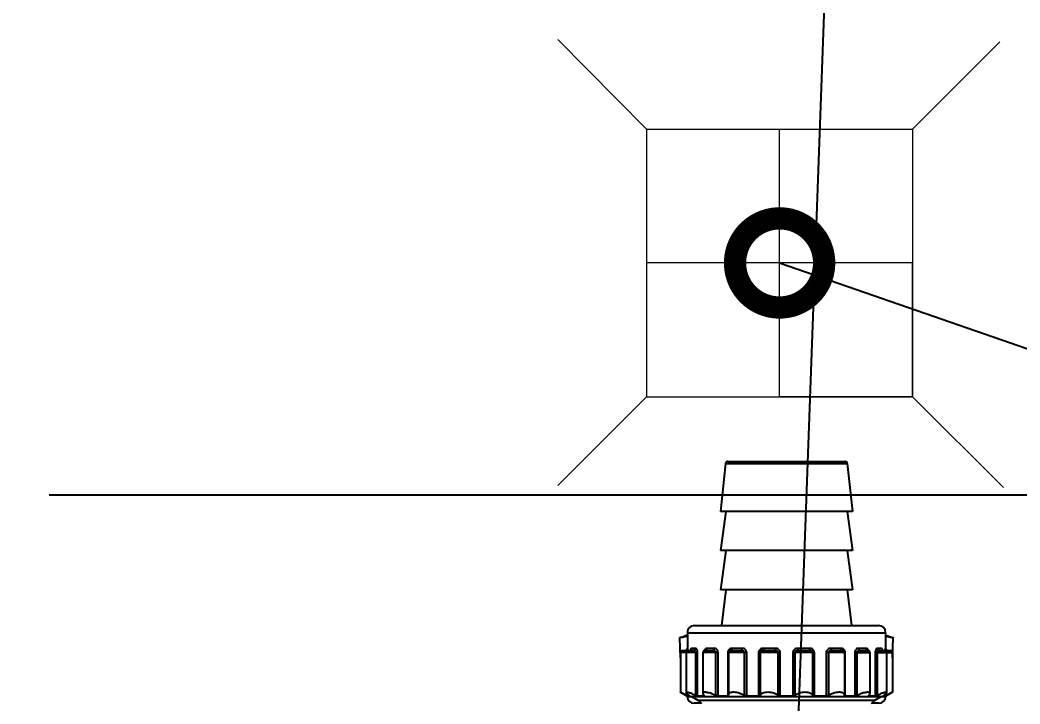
# Model space of a CAD drawing. Header units: millimetres. Extents: x -314343 to 8741575, y 21428 to 162031.
# Drawn here: x -211540 to -210979, y 101732 to 102115 of the extents above; entities that cross this region are included whole.
import ezdxf
from ezdxf import colors
from ezdxf.entities.mleader import LeaderData, LeaderLine
from ezdxf.math import Vec2, Vec3

# ---------------------------------------------------------------- set-up
doc = ezdxf.new("R2010")
doc.units = ezdxf.units.MM
doc.header["$MEASUREMENT"] = 0
doc.layers.get('0').update_dxf_attribs({"color": 250, "lineweight": 9})
for name, color, linetype in [('ТХ_ВК_трапы', 5, 'Continuous'), ('ТХ_привязки ЭО', 222, 'Continuous'), ('ТХ_привязки_ВК', 82, 'Continuous'), ('ТХ_сантехника', 132, 'Continuous')]:
    doc.layers.add(name, color=color, linetype=linetype)
doc.styles.get("Standard").update_dxf_attribs({"font": 'isocpeur.ttf', "width": 0.7})
doc.styles.add('Standart Arial', font='arial.ttf', dxfattribs={"width": 0.7, "height": 250})

# ---------------------------------------------------------------- blocks, each defined once
blk = doc.blocks.new('Поливочный кран1.')
at = {"linetype": 'Continuous'}
for p, q in [((-52.94, -241.95), (-49.86, -240.17)), ((-51.8, -238.35), (-47.92, -238.35)), ((49.74, -240.17), (-49.86, -240.17)), ((47.8, -238.35), (51.68, -238.35)), ((52.82, -241.95), (49.74, -240.17)), ((-59.52, -266.75), (-59.52, -244.52)), ((-59.51, -244.52), (-55.06, -241.95)), ((-56.27, -266.75), (-56.27, -244.33)), ((-56.05, -243.99), (-56.05, -242.66)), ((-55.8, -242.21), (-55.81, -242.38)), ((-55.8, -242.21), (-55.51, -242.21)), ((-55.32, -243.3), (-55.32, -242.3)), ((-55.32, -242.3), (-54.09, -242.3)), ((-55.06, -241.95), (54.94, -241.95)), ((-54.09, -242.3), (-54.09, -242.37)), ((-54.09, -242.3), (-54.06, -242.32)), ((-50.91, -266.75), (-50.91, -242.66)), ((-49.88, -266.75), (-49.88, -242.3)), ((-49.88, -242.3), (-46.35, -242.3)), ((-46.92, -266.75), (-46.92, -243.83)), ((-46.35, -242.3), (-46.35, -242.66)), ((-39.63, -266.75), (-39.63, -242.66)), ((-38.44, -266.75), (-38.44, -242.3)), ((-38.44, -242.3), (-33.02, -242.3)), ((-33.02, -242.3), (-33.02, -266.75)), ((-32.53, -242.58), (-32.59, -243.03)), ((-32.59, -266.75), (-32.59, -243.01)), ((-23.58, -266.75), (-23.58, -242.66)), ((-22.36, -266.75), (-22.36, -242.3)), ((-22.36, -242.3), (-15.72, -242.3)), ((-15.72, -242.3), (-15.72, -266.75)), ((-14.88, -242.66), (-14.88, -266.75)), ((-4.69, -266.75), (-4.69, -242.66)), ((-3.6, -266.75), (-3.6, -242.3)), ((-3.6, -242.3), (3.48, -242.3)), ((3.48, -242.3), (3.48, -266.75)), ((4.56, -242.66), (4.56, -266.75)), ((14.76, -266.75), (14.76, -242.66)), ((15.59, -266.75), (15.59, -242.3)), ((15.59, -242.3), (22.24, -242.3)), ((22.24, -242.3), (22.24, -266.75)), ((23.45, -242.66), (23.45, -266.75)), ((32.41, -242.58), (32.47, -243.03)), ((32.47, -266.75), (32.47, -243.01)), ((32.89, -266.75), (32.89, -242.3)), ((32.89, -242.3), (38.31, -242.3)), ((38.31, -242.3), (38.31, -266.75)), ((39.5, -242.66), (39.5, -266.75)), ((46.22, -242.75), (46.22, -242.3)), ((46.22, -242.3), (49.76, -242.3)), ((46.79, -266.75), (46.79, -243.83)), ((49.76, -242.3), (49.76, -266.75)), ((50.78, -242.66), (50.78, -266.75)), ((53.97, -242.3), (53.93, -242.32)), ((53.97, -242.37), (53.97, -242.3)), ((53.97, -242.3), (55.2, -242.3)), ((59.38, -244.52), (54.94, -241.95)), ((55.2, -242.3), (55.2, -243.3)), ((55.39, -242.21), (55.68, -242.21)), ((55.68, -242.21), (55.68, -242.38)), ((55.93, -242.66), (55.93, -243.99)), ((56.14, -266.75), (56.14, -244.33)), ((59.39, -266.75), (59.39, -244.52)), ((-59.52, -263.79), (-59.91, -275.12)), ((-49.88, -266.75), (-59.52, -266.75)), ((-56.76, -267.95), (-58.32, -267.95)), ((-55.66, -277.95), (-55.66, -269.15)), ((-55.66, -269.15), (-55.56, -269.15)), ((-52.2, -267.95), (-55.07, -267.95)), ((-53.34, -269.15), (-51.09, -269.15)), ((-38.44, -266.75), (-46.92, -266.75)), ((-41.34, -267.95), (-45.72, -267.95)), ((-44.69, -269.15), (-40.47, -269.15)), ((-33.02, -266.75), (-22.36, -266.75)), ((-31.94, -267.82), (-31.93, -267.82)), ((-25.51, -267.95), (-31.32, -267.95)), ((-30.66, -269.15), (-24.97, -269.15)), ((-15.72, -266.75), (-3.6, -266.75)), ((-6.6, -267.95), (-13.21, -267.95)), ((-12.93, -269.15), (-6.47, -269.15)), ((3.48, -266.75), (15.59, -266.75)), ((6.34, -269.15), (12.81, -269.15)), ((13.09, -267.95), (6.48, -267.95)), ((22.24, -266.75), (32.89, -266.75)), ((24.85, -269.15), (30.53, -269.15)), ((31.19, -267.95), (25.38, -267.95)), ((31.81, -267.82), (31.81, -267.82)), ((38.31, -266.75), (46.79, -266.75)), ((40.35, -269.15), (44.57, -269.15)), ((45.59, -267.95), (41.22, -267.95)), ((49.76, -266.75), (59.39, -266.75)), ((50.97, -269.15), (53.22, -269.15)), ((54.94, -267.95), (52.07, -267.95)), ((55.44, -269.15), (55.54, -269.15)), ((55.54, -277.95), (55.54, -269.15)), ((58.19, -267.95), (56.64, -267.95)), ((59.39, -263.79), (59.78, -275.12)), ((-56.98, -276.04), (-56.98, -276.1)), ((-56.76, -276.1), (-56.98, -276.1)), ((-56.06, -276.35), (-56.98, -276.1)), ((-55.66, -276.35), (-56.06, -276.35)), ((55.54, -277.95), (-55.66, -277.95)), ((55.94, -276.35), (55.54, -276.35)), ((55.94, -276.35), (56.86, -276.1)), ((56.86, -276.1), (56.64, -276.1)), ((56.86, -276.04), (56.86, -276.1)), ((51.54, -281.95), (-51.66, -281.95)), ((-34.06, -301.95), (-36.48, -281.95)), ((33.94, -301.95), (36.36, -281.95)), ((-34.06, -323.95), (-37.06, -301.95)), ((-37.06, -301.95), (36.94, -301.95)), ((33.94, -323.95), (36.94, -301.95)), ((-34.06, -345.95), (-37.06, -323.95)), ((-37.06, -323.95), (36.94, -323.95)), ((33.94, -345.95), (36.94, -323.95)), ((-34.18, -372.88), (-37.06, -345.95)), ((-37.06, -345.95), (36.94, -345.95)), ((34.05, -372.88), (36.94, -345.95)), ((34.05, -372.88), (-34.18, -372.88)), ((32.86, -373.95), (-32.98, -373.95))]:
    blk.add_line(p, q, dxfattribs=at)
for points in [[(-54.48, -267.95), (-54.39, -267.96), (-54.13, -268.03), (-53.95, -268.15), (-53.87, -268.24), (-53.86, -268.25)], [(53.75, -268.21), (53.74, -268.24), (53.74, -268.24), (53.84, -268.14), (54.02, -268.02), (54.28, -267.95), (54.36, -267.95)]]:
    blk.add_lwpolyline(points, dxfattribs=at)
for centre, radius, start, end in [((-51.8, -242.35), 4, 90, 178), ((-52.86, -234.97), 6, 300, 330.0886), ((52.74, -234.97), 6, 209.9114, 240), ((51.68, -242.35), 4, 2, 90), ((-58.32, -266.75), 1.2, 180, 270), ((-56.86, -269.15), 1.2, 0, 90), ((-56.76, -269.15), 1.2, 359.9465, 89.9464), ((-55.07, -266.75), 1.2, 180, 270), ((-49.78, -267.31), 4.27, 191.2609, 192.9948), ((-50.26, -267.42), 3.78, 193.029, 193.558), ((-45.72, -266.75), 1.2, 180, 270), ((-31.39, -266.75), 1.2, 179.9975, 242.6515), ((31.27, -266.75), 1.2, 297.4197, 0), ((45.53, -268.71), 0.761, 90.1554, 93.5762), ((45.59, -266.75), 1.2, 270, 0), ((54.94, -266.75), 1.2, 270, 0), ((56.64, -269.15), 1.2, 90.0536, 180.0535), ((56.74, -269.15), 1.2, 90, 180), ((58.19, -266.75), 1.2, 270, 0), ((-51.66, -277.95), 4, 180, 270), ((51.54, -277.95), 4, 270, 0), ((-32.98, -372.75), 1.2, 186.1155, 270), ((32.86, -372.75), 1.2, 270, 353.8845)]:
    blk.add_arc(centre, radius, start, end, dxfattribs=at)
for points, knots in [([(-59.52, -244.52), (-59.52, -244.52), (-59.47, -244.5), (-59.45, -244.49), (-59.35, -244.44), (-59.24, -244.38), (-59.1, -244.3), (-58.85, -244.17), (-58.48, -243.97), (-57.97, -243.7), (-57.38, -243.39), (-56.73, -243.03), (-56.29, -242.79), (-56.05, -242.66)], [0, 0, 0, 0, 0.004823, 0.019188, 0.042898, 0.075729, 0.117286, 0.167108, 0.289566, 0.438599, 0.609644, 0.798298, 1, 1, 1, 1]), ([(-54.45, -242.66), (-54.7, -242.84), (-55.15, -243.16), (-55.66, -243.57), (-55.97, -243.87), (-56.13, -244.05), (-56.23, -244.2), (-56.27, -244.3), (-56.27, -244.34)], [0, 0, 0, 0, 0.365181, 0.662189, 0.780207, 0.875854, 0.948535, 1, 1, 1, 1]), ([(-56.27, -244.34), (-56.27, -244.37), (-56.25, -244.44), (-56.15, -244.5), (-56.01, -244.52), (-55.82, -244.52), (-55.58, -244.49), (-55.29, -244.43), (-54.97, -244.35), (-54.46, -244.2), (-53.75, -243.95), (-52.84, -243.58), (-51.88, -243.15), (-51.23, -242.83), (-50.91, -242.66)], [0, 0, 0, 0, 0.015376, 0.032589, 0.056496, 0.088942, 0.130382, 0.180579, 0.239047, 0.305041, 0.456195, 0.626859, 0.810253, 1, 1, 1, 1]), ([(-55.32, -242.3), (-55.33, -242.3), (-55.36, -242.31), (-55.41, -242.33), (-55.48, -242.36), (-55.57, -242.4), (-55.68, -242.46), (-55.84, -242.54), (-55.97, -242.61), (-56.05, -242.66)], [0, 0, 0, 0, 0.037762, 0.106407, 0.203988, 0.327059, 0.47192, 0.634849, 1, 1, 1, 1]), ([(-54.23, -242.5), (-54.25, -242.51), (-54.32, -242.57), (-54.39, -242.62), (-54.45, -242.66)], [0, 0, 0, 0, 0.225052, 1, 1, 1, 1]), ([(-54.1, -242.39), (-54.11, -242.4), (-54.15, -242.44), (-54.2, -242.47), (-54.23, -242.5)], [0, 0, 0, 0, 0.205735, 1, 1, 1, 1]), ([(-54.06, -242.32), (-54.06, -242.33), (-54.07, -242.35), (-54.09, -242.37), (-54.1, -242.39)], [0, 0, 0, 0, 0.373212, 1, 1, 1, 1]), ([(-49.88, -242.3), (-49.95, -242.3), (-50.1, -242.33), (-50.34, -242.4), (-50.62, -242.52), (-50.81, -242.61), (-50.91, -242.66)], [0, 0, 0, 0, 0.174203, 0.413963, 0.696673, 1, 1, 1, 1]), ([(-46.28, -242.66), (-46.38, -242.77), (-46.55, -242.97), (-46.75, -243.27), (-46.88, -243.55), (-46.92, -243.74), (-46.92, -243.83)], [0, 0, 0, 0, 0.311958, 0.582075, 0.809832, 1, 1, 1, 1]), ([(-46.92, -243.83), (-46.92, -243.9), (-46.89, -244.04), (-46.77, -244.23), (-46.56, -244.37), (-46.28, -244.46), (-45.93, -244.52), (-45.52, -244.53), (-45.04, -244.5), (-44.31, -244.4), (-43.31, -244.17), (-42.08, -243.77), (-40.83, -243.27), (-40.02, -242.87), (-39.63, -242.66)], [0, 0, 0, 0, 0.026388, 0.052621, 0.082512, 0.118805, 0.162929, 0.21523, 0.27544, 0.342764, 0.494369, 0.66039, 0.831496, 1, 1, 1, 1]), ([(-46.35, -242.3), (-46.32, -242.3), (-46.27, -242.3), (-46.2, -242.32), (-46.15, -242.36), (-46.15, -242.4), (-46.15, -242.41)], [0, 0, 0, 0, 0.338666, 0.598343, 0.802564, 1, 1, 1, 1]), ([(-46.15, -242.41), (-46.15, -242.45), (-46.18, -242.55), (-46.24, -242.62), (-46.28, -242.66)], [0, 0, 0, 0, 0.411401, 1, 1, 1, 1]), ([(-38.44, -242.3), (-38.53, -242.3), (-38.73, -242.32), (-39.13, -242.43), (-39.43, -242.56), (-39.63, -242.66)], [0, 0, 0, 0, 0.217505, 0.469775, 1, 1, 1, 1]), ([(-33.02, -242.3), (-32.95, -242.3), (-32.82, -242.31), (-32.66, -242.36), (-32.55, -242.46), (-32.53, -242.54), (-32.53, -242.58)], [0, 0, 0, 0, 0.338605, 0.60334, 0.810323, 1, 1, 1, 1]), ([(-32.59, -243.03), (-32.59, -243.14), (-32.56, -243.37), (-32.4, -243.68), (-32.13, -243.96), (-31.76, -244.18), (-31.3, -244.35), (-30.74, -244.47), (-30.11, -244.53), (-29.14, -244.52), (-27.85, -244.36), (-26.32, -243.96), (-24.87, -243.4), (-23.98, -242.92), (-23.58, -242.66)], [0, 0, 0, 0, 0.033659, 0.067394, 0.104034, 0.145997, 0.194811, 0.251089, 0.314672, 0.384696, 0.538417, 0.699526, 0.856126, 1, 1, 1, 1]), ([(-22.36, -242.3), (-22.58, -242.3), (-23.01, -242.37), (-23.4, -242.55), (-23.58, -242.66)], [0, 0, 0, 0, 0.513365, 1, 1, 1, 1]), ([(-15.72, -242.3), (-15.61, -242.3), (-15.44, -242.31), (-15.22, -242.37), (-15.03, -242.46), (-14.92, -242.58), (-14.88, -242.66)], [0, 0, 0, 0, 0.320334, 0.530672, 0.711944, 1, 1, 1, 1]), ([(-14.88, -242.66), (-14.82, -242.8), (-14.67, -243.06), (-14.33, -243.42), (-13.89, -243.74), (-13.13, -244.12), (-11.94, -244.44), (-10.35, -244.57), (-8.68, -244.43), (-7.1, -244.05), (-5.75, -243.48), (-4.99, -242.95), (-4.69, -242.66)], [0, 0, 0, 0, 0.039253, 0.0822, 0.13014, 0.183946, 0.309599, 0.455055, 0.608625, 0.756472, 0.88836, 1, 1, 1, 1]), ([(-3.6, -242.3), (-3.81, -242.3), (-4.21, -242.36), (-4.56, -242.54), (-4.69, -242.66)], [0, 0, 0, 0, 0.554873, 1, 1, 1, 1]), ([(3.48, -242.3), (3.69, -242.3), (4.08, -242.36), (4.44, -242.54), (4.56, -242.66)], [0, 0, 0, 0, 0.554873, 1, 1, 1, 1]), ([(4.56, -242.66), (4.87, -242.95), (5.62, -243.48), (6.98, -244.05), (8.56, -244.43), (10.23, -244.57), (11.82, -244.44), (13.01, -244.12), (13.77, -243.74), (14.21, -243.42), (14.54, -243.06), (14.7, -242.8), (14.76, -242.66)], [0, 0, 0, 0, 0.111651, 0.24357, 0.391454, 0.545035, 0.690472, 0.816088, 0.869881, 0.917809, 0.960748, 1, 1, 1, 1]), ([(15.59, -242.3), (15.49, -242.3), (15.32, -242.31), (15.1, -242.37), (14.91, -242.46), (14.79, -242.58), (14.76, -242.66)], [0, 0, 0, 0, 0.320334, 0.530672, 0.711944, 1, 1, 1, 1]), ([(22.24, -242.3), (22.46, -242.3), (22.88, -242.37), (23.28, -242.55), (23.45, -242.66)], [0, 0, 0, 0, 0.513365, 1, 1, 1, 1]), ([(23.45, -242.66), (23.86, -242.92), (24.75, -243.4), (26.2, -243.96), (27.73, -244.36), (29.02, -244.52), (29.98, -244.53), (30.62, -244.47), (31.17, -244.35), (31.64, -244.18), (32.01, -243.96), (32.27, -243.69), (32.43, -243.37), (32.46, -243.14), (32.47, -243.03)], [0, 0, 0, 0, 0.143868, 0.300478, 0.461602, 0.615325, 0.685351, 0.748929, 0.805205, 0.854022, 0.895983, 0.932627, 0.966355, 1, 1, 1, 1]), ([(32.89, -242.3), (32.82, -242.3), (32.7, -242.31), (32.53, -242.36), (32.43, -242.46), (32.41, -242.54), (32.41, -242.58)], [0, 0, 0, 0, 0.338605, 0.60334, 0.810323, 1, 1, 1, 1]), ([(38.31, -242.3), (38.41, -242.3), (38.6, -242.32), (39.01, -242.43), (39.31, -242.56), (39.5, -242.66)], [0, 0, 0, 0, 0.217505, 0.469775, 1, 1, 1, 1]), ([(39.5, -242.66), (39.9, -242.87), (40.71, -243.27), (41.95, -243.77), (43.19, -244.17), (44.34, -244.43), (45.22, -244.53), (45.81, -244.52), (46.16, -244.46), (46.44, -244.37), (46.64, -244.23), (46.77, -244.04), (46.79, -243.9), (46.79, -243.83)], [0, 0, 0, 0, 0.168531, 0.339691, 0.505754, 0.657387, 0.784828, 0.837119, 0.881227, 0.917505, 0.947384, 0.973611, 1, 1, 1, 1]), ([(46.22, -242.3), (46.19, -242.3), (46.14, -242.3), (46.07, -242.32), (46.03, -242.36), (46.02, -242.4), (46.02, -242.41)], [0, 0, 0, 0, 0.338666, 0.598343, 0.802564, 1, 1, 1, 1]), ([(46.02, -242.41), (46.02, -242.45), (46.06, -242.55), (46.12, -242.62), (46.16, -242.66)], [0, 0, 0, 0, 0.411401, 1, 1, 1, 1]), ([(46.79, -243.83), (46.79, -243.74), (46.76, -243.55), (46.63, -243.27), (46.42, -242.97), (46.25, -242.77), (46.16, -242.66)], [0, 0, 0, 0, 0.190169, 0.417913, 0.688028, 1, 1, 1, 1]), ([(49.76, -242.3), (49.82, -242.3), (49.97, -242.33), (50.22, -242.4), (50.49, -242.52), (50.69, -242.61), (50.78, -242.66)], [0, 0, 0, 0, 0.174203, 0.413963, 0.696673, 1, 1, 1, 1]), ([(50.78, -242.66), (51.11, -242.83), (51.76, -243.15), (52.72, -243.58), (53.63, -243.95), (54.33, -244.2), (54.84, -244.35), (55.17, -244.43), (55.46, -244.49), (55.69, -244.52), (55.88, -244.52), (56.03, -244.5), (56.12, -244.44), (56.14, -244.37), (56.14, -244.34)], [0, 0, 0, 0, 0.189778, 0.373226, 0.543929, 0.695106, 0.761094, 0.819553, 0.869731, 0.911133, 0.943558, 0.967422, 0.984619, 1, 1, 1, 1]), ([(53.93, -242.32), (53.93, -242.33), (53.95, -242.35), (53.97, -242.37), (53.98, -242.39)], [0, 0, 0, 0, 0.373212, 1, 1, 1, 1]), ([(53.98, -242.39), (53.99, -242.4), (54.03, -242.44), (54.07, -242.47), (54.11, -242.5)], [0, 0, 0, 0, 0.205735, 1, 1, 1, 1]), ([(54.11, -242.5), (54.12, -242.51), (54.2, -242.57), (54.27, -242.62), (54.32, -242.66)], [0, 0, 0, 0, 0.225052, 1, 1, 1, 1]), ([(56.14, -244.34), (56.14, -244.3), (56.11, -244.2), (56.01, -244.05), (55.85, -243.87), (55.54, -243.57), (55.03, -243.16), (54.58, -242.84), (54.32, -242.66)], [0, 0, 0, 0, 0.051521, 0.124242, 0.219926, 0.337947, 0.63489, 1, 1, 1, 1]), ([(55.2, -242.3), (55.21, -242.3), (55.24, -242.31), (55.29, -242.33), (55.36, -242.36), (55.45, -242.4), (55.55, -242.46), (55.72, -242.54), (55.84, -242.61), (55.93, -242.66)], [0, 0, 0, 0, 0.037762, 0.106407, 0.203988, 0.327059, 0.47192, 0.634849, 1, 1, 1, 1]), ([(55.93, -242.66), (56.38, -242.91), (57.02, -243.26), (57.84, -243.7), (58.35, -243.97), (58.77, -244.2), (59.06, -244.35), (59.23, -244.44), (59.32, -244.48), (59.37, -244.51), (59.39, -244.52)], [0, 0, 0, 0, 0.390355, 0.561424, 0.710464, 0.832931, 0.924296, 0.95713, 0.980838, 1, 1, 1, 1]), ([(-56.66, -267.94), (-56.6, -267.93), (-56.49, -267.9), (-56.33, -267.78), (-56.2, -267.57), (-56.14, -267.4), (-56.12, -267.3)], [0, 0, 0, 0, 0.183207, 0.390358, 0.652602, 1, 1, 1, 1]), ([(-55.56, -269.15), (-55.56, -269.15), (-55.53, -269.13), (-55.51, -269.07), (-55.48, -268.98), (-55.44, -268.77), (-55.39, -268.41), (-55.37, -268.09), (-55.36, -267.91)], [0, 0, 0, 0, 0.022118, 0.067212, 0.141432, 0.247633, 0.560328, 1, 1, 1, 1]), ([(-53.34, -269.15), (-53.34, -268.99), (-53.4, -268.68), (-53.65, -268.28), (-54.03, -268.02), (-54.34, -267.95), (-54.48, -267.95)], [0, 0, 0, 0, 0.25488, 0.506937, 0.754923, 1, 1, 1, 1]), ([(-53.94, -268.31), (-53.92, -268.38), (-53.88, -268.51), (-53.81, -268.71), (-53.72, -268.89), (-53.61, -269.04), (-53.48, -269.13), (-53.38, -269.15), (-53.34, -269.15)], [0, 0, 0, 0, 0.193827, 0.364617, 0.578033, 0.745822, 0.880384, 1, 1, 1, 1]), ([(-52.2, -267.95), (-52.05, -267.95), (-51.76, -267.93), (-51.33, -267.74), (-50.99, -267.33), (-50.91, -266.95), (-50.91, -266.75)], [0, 0, 0, 0, 0.215881, 0.438952, 0.693967, 1, 1, 1, 1]), ([(-51.09, -269.15), (-51.09, -268.99), (-51.15, -268.68), (-51.39, -268.29), (-51.76, -268.01), (-52.05, -267.95), (-52.2, -267.95)], [0, 0, 0, 0, 0.259806, 0.51398, 0.759968, 1, 1, 1, 1]), ([(-51.09, -269.15), (-51.02, -269.15), (-50.87, -269.13), (-50.66, -269.01), (-50.45, -268.81), (-50.27, -268.53), (-50.11, -268.17), (-49.93, -267.58), (-49.88, -267.09), (-49.88, -266.75)], [0, 0, 0, 0, 0.072521, 0.153037, 0.248153, 0.362531, 0.497889, 0.652673, 1, 1, 1, 1]), ([(-46.18, -267.84), (-46.17, -267.87), (-46.14, -267.96), (-46.11, -268.05), (-46.08, -268.11)], [0, 0, 0, 0, 0.255222, 1, 1, 1, 1]), ([(-46.08, -268.11), (-46.01, -268.28), (-45.84, -268.58), (-45.49, -268.92), (-45.1, -269.11), (-44.82, -269.15), (-44.69, -269.15)], [0, 0, 0, 0, 0.295772, 0.552087, 0.781099, 1, 1, 1, 1]), ([(-44.69, -269.15), (-44.69, -268.99), (-44.74, -268.69), (-44.94, -268.3), (-45.26, -268.02), (-45.53, -267.95), (-45.65, -267.95)], [0, 0, 0, 0, 0.274618, 0.535529, 0.775696, 1, 1, 1, 1]), ([(-41.34, -267.95), (-41.15, -267.95), (-40.78, -267.93), (-40.32, -267.78), (-40, -267.57), (-39.8, -267.34), (-39.66, -267.06), (-39.63, -266.86), (-39.63, -266.75)], [0, 0, 0, 0, 0.24042, 0.481774, 0.605355, 0.732636, 0.864539, 1, 1, 1, 1]), ([(-40.47, -269.15), (-40.47, -269), (-40.51, -268.69), (-40.69, -268.3), (-40.98, -268.02), (-41.23, -267.95), (-41.34, -267.95)], [0, 0, 0, 0, 0.285163, 0.551142, 0.787348, 1, 1, 1, 1]), ([(-40.47, -269.15), (-40.23, -269.15), (-39.71, -269.05), (-39.02, -268.56), (-38.55, -267.75), (-38.44, -267.09), (-38.44, -266.75)], [0, 0, 0, 0, 0.209302, 0.440213, 0.706307, 1, 1, 1, 1]), ([(-33.02, -266.75), (-33.02, -267.09), (-32.89, -267.76), (-32.42, -268.46), (-31.92, -268.83), (-31.39, -269.08), (-30.95, -269.15), (-30.66, -269.15)], [0, 0, 0, 0, 0.273515, 0.529677, 0.650989, 0.768872, 1, 1, 1, 1]), ([(-31.93, -267.82), (-31.84, -267.87), (-31.63, -267.93), (-31.42, -267.95), (-31.32, -267.95)], [0, 0, 0, 0, 0.509452, 1, 1, 1, 1]), ([(-30.66, -269.15), (-30.66, -269), (-30.69, -268.7), (-30.8, -268.36), (-30.94, -268.15), (-31.06, -268.04), (-31.18, -267.97), (-31.27, -267.95), (-31.32, -267.95)], [0, 0, 0, 0, 0.31049, 0.589275, 0.709967, 0.817004, 0.912208, 1, 1, 1, 1]), ([(-25.51, -267.95), (-25.3, -267.95), (-24.88, -267.93), (-24.36, -267.79), (-24, -267.57), (-23.77, -267.35), (-23.61, -267.07), (-23.58, -266.86), (-23.58, -266.75)], [0, 0, 0, 0, 0.24949, 0.498423, 0.623309, 0.748512, 0.874088, 1, 1, 1, 1]), ([(-24.97, -269.15), (-24.97, -269), (-24.99, -268.71), (-25.09, -268.37), (-25.2, -268.16), (-25.29, -268.04), (-25.39, -267.97), (-25.47, -267.95), (-25.51, -267.95)], [0, 0, 0, 0, 0.326693, 0.61465, 0.735054, 0.83765, 0.92405, 1, 1, 1, 1]), ([(-24.97, -269.15), (-24.66, -269.15), (-24.02, -269.06), (-23.15, -268.59), (-22.52, -267.78), (-22.36, -267.09), (-22.36, -266.75)], [0, 0, 0, 0, 0.238259, 0.482864, 0.737471, 1, 1, 1, 1]), ([(-15.72, -266.75), (-15.72, -266.92), (-15.67, -267.27), (-15.5, -267.76), (-15.21, -268.2), (-14.72, -268.68), (-13.95, -269.07), (-13.27, -269.15), (-12.93, -269.15)], [0, 0, 0, 0, 0.127516, 0.254516, 0.380616, 0.505778, 0.752966, 1, 1, 1, 1]), ([(-14.88, -266.75), (-14.88, -266.86), (-14.85, -267.06), (-14.71, -267.34), (-14.51, -267.57), (-14.2, -267.78), (-13.75, -267.93), (-13.39, -267.95), (-13.21, -267.95)], [0, 0, 0, 0, 0.137862, 0.272104, 0.40131, 0.525874, 0.765168, 1, 1, 1, 1]), ([(-12.93, -269.15), (-12.93, -269), (-12.94, -268.77), (-12.98, -268.49), (-13.01, -268.31), (-13.05, -268.16), (-13.1, -268.04), (-13.16, -267.95), (-13.21, -267.95)], [0, 0, 0, 0, 0.361996, 0.526677, 0.672364, 0.794389, 0.889626, 1, 1, 1, 1]), ([(-6.6, -267.95), (-6.4, -267.95), (-5.98, -267.93), (-5.47, -267.79), (-5.11, -267.57), (-4.88, -267.35), (-4.73, -267.07), (-4.69, -266.86), (-4.69, -266.75)], [0, 0, 0, 0, 0.247761, 0.496051, 0.62124, 0.74704, 0.873354, 1, 1, 1, 1]), ([(-6.47, -269.15), (-6.47, -269), (-6.47, -268.77), (-6.49, -268.49), (-6.5, -268.31), (-6.52, -268.16), (-6.55, -268.05), (-6.57, -267.99), (-6.59, -267.95), (-6.6, -267.95)], [0, 0, 0, 0, 0.375749, 0.545848, 0.695194, 0.818388, 0.911261, 0.970976, 1, 1, 1, 1]), ([(-6.47, -269.15), (-6.12, -269.15), (-5.43, -269.07), (-4.63, -268.68), (-4.12, -268.2), (-3.83, -267.76), (-3.64, -267.27), (-3.6, -266.92), (-3.6, -266.75)], [0, 0, 0, 0, 0.248861, 0.497993, 0.623382, 0.748867, 0.874444, 1, 1, 1, 1]), ([(3.48, -266.75), (3.48, -266.92), (3.52, -267.27), (3.7, -267.76), (4, -268.2), (4.51, -268.68), (5.3, -269.07), (6, -269.15), (6.34, -269.15)], [0, 0, 0, 0, 0.125535, 0.251073, 0.376546, 0.501927, 0.751099, 1, 1, 1, 1]), ([(4.56, -266.75), (4.56, -266.86), (4.6, -267.07), (4.76, -267.35), (4.99, -267.57), (5.35, -267.79), (5.86, -267.93), (6.27, -267.95), (6.48, -267.95)], [0, 0, 0, 0, 0.1266, 0.252865, 0.378657, 0.503866, 0.752202, 1, 1, 1, 1]), ([(6.34, -269.15), (6.34, -269), (6.35, -268.77), (6.36, -268.49), (6.38, -268.31), (6.4, -268.16), (6.42, -268.05), (6.44, -267.99), (6.47, -267.95), (6.48, -267.95)], [0, 0, 0, 0, 0.375749, 0.545848, 0.695194, 0.818388, 0.911261, 0.970976, 1, 1, 1, 1]), ([(12.81, -269.15), (13.15, -269.15), (13.83, -269.07), (14.6, -268.68), (15.09, -268.2), (15.37, -267.76), (15.55, -267.27), (15.59, -266.92), (15.59, -266.75)], [0, 0, 0, 0, 0.246989, 0.494132, 0.619303, 0.745416, 0.872462, 1, 1, 1, 1]), ([(12.81, -269.15), (12.81, -269), (12.82, -268.77), (12.85, -268.49), (12.89, -268.31), (12.93, -268.16), (12.98, -268.04), (13.04, -267.95), (13.09, -267.95)], [0, 0, 0, 0, 0.361996, 0.526677, 0.672364, 0.794389, 0.889626, 1, 1, 1, 1]), ([(13.09, -267.95), (13.27, -267.95), (13.63, -267.93), (14.08, -267.78), (14.39, -267.57), (14.59, -267.34), (14.73, -267.06), (14.76, -266.86), (14.76, -266.75)], [0, 0, 0, 0, 0.234794, 0.474037, 0.598572, 0.727781, 0.862085, 1, 1, 1, 1]), ([(22.24, -266.75), (22.24, -267.09), (22.39, -267.78), (23.02, -268.59), (23.9, -269.06), (24.53, -269.15), (24.85, -269.15)], [0, 0, 0, 0, 0.26248, 0.517061, 0.761706, 1, 1, 1, 1]), ([(23.45, -266.75), (23.45, -266.86), (23.49, -267.07), (23.65, -267.35), (23.88, -267.57), (24.24, -267.79), (24.75, -267.93), (25.17, -267.95), (25.38, -267.95)], [0, 0, 0, 0, 0.125875, 0.251413, 0.3766, 0.501505, 0.750476, 1, 1, 1, 1]), ([(24.85, -269.15), (24.85, -269), (24.87, -268.71), (24.96, -268.37), (25.08, -268.16), (25.17, -268.04), (25.27, -267.97), (25.35, -267.95), (25.38, -267.95)], [0, 0, 0, 0, 0.326693, 0.61465, 0.735054, 0.83765, 0.92405, 1, 1, 1, 1]), ([(30.53, -269.15), (30.82, -269.15), (31.27, -269.08), (31.8, -268.83), (32.3, -268.46), (32.77, -267.76), (32.89, -267.09), (32.89, -266.75)], [0, 0, 0, 0, 0.23108, 0.348931, 0.470218, 0.726404, 1, 1, 1, 1]), ([(30.53, -269.15), (30.53, -269.02), (30.56, -268.77), (30.65, -268.42), (30.81, -268.15), (30.95, -268.02), (31.03, -267.99)], [0, 0, 0, 0, 0.296212, 0.570929, 0.806933, 1, 1, 1, 1]), ([(31.03, -267.99), (31.04, -267.98), (31.1, -267.96), (31.15, -267.95), (31.19, -267.95)], [0, 0, 0, 0, 0.258699, 1, 1, 1, 1]), ([(31.19, -267.95), (31.3, -267.95), (31.51, -267.93), (31.71, -267.87), (31.81, -267.82)], [0, 0, 0, 0, 0.490555, 1, 1, 1, 1]), ([(38.31, -266.75), (38.31, -267.09), (38.43, -267.75), (38.9, -268.56), (39.58, -269.05), (40.1, -269.15), (40.35, -269.15)], [0, 0, 0, 0, 0.29364, 0.559712, 0.790666, 1, 1, 1, 1]), ([(39.5, -266.75), (39.5, -266.86), (39.54, -267.06), (39.67, -267.34), (39.88, -267.57), (40.2, -267.78), (40.65, -267.93), (41.03, -267.95), (41.22, -267.95)], [0, 0, 0, 0, 0.135421, 0.267285, 0.394555, 0.518157, 0.759547, 1, 1, 1, 1]), ([(40.35, -269.15), (40.35, -269), (40.39, -268.69), (40.57, -268.3), (40.86, -268.02), (41.1, -267.95), (41.22, -267.95)], [0, 0, 0, 0, 0.285163, 0.551142, 0.787348, 1, 1, 1, 1]), ([(44.57, -269.15), (44.57, -268.92), (44.65, -268.58), (44.9, -268.22), (45.07, -268.09), (45.16, -268.04)], [0, 0, 0, 0, 0.523305, 0.76921, 1, 1, 1, 1]), ([(44.57, -269.15), (44.7, -269.15), (44.98, -269.11), (45.37, -268.92), (45.71, -268.58), (45.88, -268.29), (45.95, -268.12)], [0, 0, 0, 0, 0.219227, 0.448412, 0.704575, 1, 1, 1, 1]), ([(45.16, -268.04), (45.19, -268.03), (45.29, -267.98), (45.4, -267.96), (45.48, -267.95)], [0, 0, 0, 0, 0.255042, 1, 1, 1, 1]), ([(45.95, -268.12), (45.96, -268.1), (46, -268.01), (46.03, -267.92), (46.06, -267.85)], [0, 0, 0, 0, 0.244541, 1, 1, 1, 1]), ([(49.76, -266.75), (49.76, -267.09), (49.81, -267.58), (49.98, -268.17), (50.14, -268.53), (50.33, -268.81), (50.53, -269.01), (50.75, -269.13), (50.9, -269.15), (50.97, -269.15)], [0, 0, 0, 0, 0.347258, 0.502039, 0.637386, 0.751793, 0.846936, 0.927468, 1, 1, 1, 1]), ([(50.78, -266.75), (50.78, -266.95), (50.86, -267.33), (51.21, -267.74), (51.64, -267.93), (51.93, -267.95), (52.07, -267.95)], [0, 0, 0, 0, 0.305937, 0.560975, 0.784084, 1, 1, 1, 1]), ([(50.97, -269.15), (50.97, -268.99), (51.03, -268.68), (51.27, -268.29), (51.63, -268.01), (51.93, -267.95), (52.07, -267.95)], [0, 0, 0, 0, 0.259806, 0.51398, 0.759968, 1, 1, 1, 1]), ([(53.22, -269.15), (53.22, -268.99), (53.28, -268.68), (53.53, -268.28), (53.91, -268.01), (54.21, -267.95), (54.36, -267.95)], [0, 0, 0, 0, 0.254882, 0.50694, 0.754925, 1, 1, 1, 1]), ([(53.22, -269.15), (53.27, -269.15), (53.4, -269.12), (53.56, -268.96), (53.69, -268.71), (53.76, -268.51), (53.79, -268.39)], [0, 0, 0, 0, 0.166214, 0.36757, 0.639675, 1, 1, 1, 1]), ([(53.79, -268.39), (53.8, -268.37), (53.82, -268.29), (53.83, -268.21), (53.85, -268.15)], [0, 0, 0, 0, 0.239095, 1, 1, 1, 1]), ([(55.23, -267.91), (55.25, -268.1), (55.27, -268.41), (55.32, -268.77), (55.36, -268.98), (55.39, -269.07), (55.41, -269.13), (55.43, -269.15), (55.44, -269.15)], [0, 0, 0, 0, 0.439813, 0.752463, 0.858593, 0.932777, 0.977862, 1, 1, 1, 1]), ([(55.99, -267.3), (56.02, -267.42), (56.09, -267.61), (56.25, -267.83), (56.45, -267.93), (56.58, -267.95), (56.64, -267.95)], [0, 0, 0, 0, 0.354813, 0.611053, 0.813699, 1, 1, 1, 1]), ([(-56.76, -276.1), (-56.98, -276.04), (-57.4, -275.92), (-58.01, -275.75), (-58.55, -275.6), (-59.01, -275.46), (-59.34, -275.35), (-59.55, -275.28), (-59.67, -275.23), (-59.77, -275.19), (-59.84, -275.16), (-59.88, -275.14), (-59.91, -275.12), (-59.9, -275.11)], [0, 0, 0, 0, 0.207436, 0.398865, 0.569721, 0.716218, 0.834888, 0.882838, 0.922805, 0.954526, 0.977862, 0.99282, 1, 1, 1, 1]), ([(-59.9, -275.11), (-59.9, -275.1), (-59.88, -275.1), (-59.86, -275.09), (-59.8, -275.09), (-59.71, -275.1), (-59.57, -275.11), (-59.4, -275.14), (-59.1, -275.19), (-58.64, -275.27), (-58.01, -275.4), (-57.29, -275.56), (-56.5, -275.75), (-55.95, -275.88), (-55.67, -275.95)], [0, 0, 0, 0, 0.005761, 0.011622, 0.019713, 0.042703, 0.074684, 0.115447, 0.164657, 0.286635, 0.436455, 0.609079, 0.798857, 1, 1, 1, 1]), ([(55.54, -275.95), (55.82, -275.88), (56.37, -275.75), (57.17, -275.56), (57.89, -275.4), (58.52, -275.27), (58.97, -275.19), (59.28, -275.14), (59.45, -275.11), (59.59, -275.1), (59.68, -275.09), (59.73, -275.09), (59.76, -275.1), (59.78, -275.1), (59.78, -275.11)], [0, 0, 0, 0, 0.201143, 0.390921, 0.563545, 0.713366, 0.835343, 0.884554, 0.925316, 0.957297, 0.980287, 0.988379, 0.994239, 1, 1, 1, 1]), ([(59.78, -275.11), (59.78, -275.12), (59.76, -275.14), (59.72, -275.16), (59.65, -275.19), (59.55, -275.23), (59.43, -275.28), (59.21, -275.35), (58.88, -275.46), (58.42, -275.6), (57.89, -275.75), (57.28, -275.92), (56.86, -276.04), (56.64, -276.1)], [0, 0, 0, 0, 0.00718, 0.022138, 0.045474, 0.077196, 0.117162, 0.165112, 0.283783, 0.43028, 0.601135, 0.792565, 1, 1, 1, 1])]:
    blk.add_open_spline(points, degree=3, knots=knots, dxfattribs=at)
blk.add_open_spline([(-56.76, -267.95), (-56.73, -267.95), (-56.69, -267.95), (-56.66, -267.94)], degree=3, dxfattribs=at)
blk = doc.blocks.new('_DotSmall')
at = {"color": 0, "linetype": 'ByBlock', "const_width": 0.5}
blk.add_lwpolyline([(-0.0625, 0, 1), (0.0625, 0, 1)], format="xyb", close=True, dxfattribs=at)
blk = doc.blocks.new('*U515')
at = {"layer": 'ТХ_ВК_трапы', "color": 5, "lineweight": 0}
for p, q in [((305243.18, -196674.28), (305292.93, -196724.53)), ((305491.18, -196675.53), (305442.18, -196724.53)), ((305292.93, -196724.53), (305292.93, -196874.53)), ((305292.93, -196724.53), (305442.18, -196724.53)), ((305367.56, -196874.53), (305367.56, -196724.53)), ((305442.18, -196724.53), (305442.18, -196874.53)), ((305442.18, -196799.53), (305292.93, -196799.53)), ((305442.18, -196874.53), (305442.18, -196799.53)), ((305243.19, -196924.28), (305292.93, -196874.53)), ((305292.93, -196874.53), (305442.18, -196874.53)), ((305442.18, -196874.53), (305367.56, -196874.53)), ((305493.18, -196925.53), (305442.18, -196874.53))]:
    blk.add_line(p, q, dxfattribs=at)
at = {"layer": 'ТХ_привязки_ВК', "lineweight": 20}
ml = blk.add_multileader_mtext('Standard', dxfattribs=at)
ml.set_content('{\\fISOCPEUR|b0|i0|c204|p34;\\W0.8;Трап \\fISOCPEUR|b0|i0|c0|p34;dy-100}', color=256, style='Standart Arial')
ml.set_leader_properties()
ml.set_arrow_properties(name='DOTSMALL')
ml.build(insert=Vec2(0, 0))
ml.multileader.update_dxf_attribs({"text_left_attachment_type": 6, "text_right_attachment_type": 6, "dogleg_length": 50, "arrow_head_size": 100})
ctx = ml.context
ctx.base_point, ctx.char_height, ctx.arrow_head_size, ctx.landing_gap_size, ctx.plane_origin = Vec3(305793.66, -196929.68), 150, 100, 0, Vec3(316856.17, -166049.56)
ctx.left_attachment, ctx.right_attachment = 6, 6
notes = []
notes.append((ctx, [(0, (1, 1, 0), (305743.66, -196929.68), (1, 0), 50, [(0, [(305367.56, -196799.53)], 0, [])])]))
ctx.mtext.insert, ctx.mtext.width, ctx.mtext.defined_height, ctx.mtext.flow_direction = Vec3(305793.66, -196734.68), 2720.4761, 5836.58, 5
for ctx, leaders in notes:
    for number, flags, end, landing, length, lines in leaders:
        leader = LeaderData()
        leader.index, (leader.has_last_leader_line, leader.has_dogleg_vector, leader.attachment_direction) = number, flags
        leader.last_leader_point, leader.dogleg_vector, leader.dogleg_length = Vec3(end), Vec3(landing), length
        for number, points, colour, breaks in lines:
            line = LeaderLine()
            line.index, line.vertices, line.color, line.breaks = number, Vec3.list(points), colors.encode_raw_color(colour), breaks
            leader.lines.append(line)
        ctx.leaders.append(leader)

msp = doc.modelspace()

# ---------------------------------------------------------------- block references
at = {"layer": 'ТХ_ВК_трапы', "color": 2}
msp.add_blockref('*U515', (-516481.16, 298778.68), dxfattribs=at)
at = {"layer": 'ТХ_сантехника', "color": 252, "lineweight": 0, "rotation": 179.9999999999999}
msp.add_blockref('Поливочный кран1.', (-211109.81, 101493.89, 0), dxfattribs=at)

# ---------------------------------------------------------------- leaders
at = {"layer": 'ТХ_привязки ЭО', "color": 1}
ml = msp.add_multileader_mtext('Standard', dxfattribs=at)
ml.set_content('\\A1;\\pxql,t3;доп.оборуд-е 0,5кВт 1Ф 220В\\P{\\A0;Розетка 220В - 1 шт. Высота размещения 1200мм от у.ч.п.}', color=1, style='Standart Arial')
ml.set_leader_properties()
ml.set_arrow_properties(name='DOTSMALL')
ml.build(insert=Vec2(0, 0))
ml.multileader.update_dxf_attribs({"text_left_attachment_type": 6, "text_right_attachment_type": 6, "dogleg_length": 50, "arrow_head_size": 100})
ctx = ml.context
ctx.base_point, ctx.char_height, ctx.arrow_head_size, ctx.landing_gap_size, ctx.plane_origin = Vec3(-211457.36, 86420.88, -0.03), 200, 100, 0.09, Vec3(-179253.08, 133725.15, -0.03)
ctx.left_attachment, ctx.right_attachment, ctx.text_align_type = 6, 6, 2
notes = []
notes.append((ctx, [(1, (1, 1, 0), (-208755.59, 86420.88, -0.03), (-1, 0), 50, [(2, [(-210062.12, 111243, -0.03)], 0, [])])]))
ctx.mtext.insert, ctx.mtext.width, ctx.mtext.defined_height, ctx.mtext.alignment, ctx.mtext.flow_direction = Vec3(-208805.68, 86679.68, -0.03), 3390.7173, 5907.6, 3, 5
ml = msp.add_multileader_mtext('Standard', dxfattribs=at)
ml.set_content('\\A1;\\pxql,t3;доп.оборуд-е 0,5кВт 1Ф 220В\\P{\\A0;Розетка 220В - 1 шт. Высота размещения 1200мм от у.ч.п.}', color=1, style='Standart Arial')
ml.set_leader_properties()
ml.set_arrow_properties(name='DOTSMALL')
ml.build(insert=Vec2(0, 0))
ml.multileader.update_dxf_attribs({"text_left_attachment_type": 6, "text_right_attachment_type": 6, "dogleg_length": 50, "arrow_head_size": 100})
ctx = ml.context
ctx.base_point, ctx.char_height, ctx.arrow_head_size, ctx.landing_gap_size, ctx.plane_origin = Vec3(-212682.36, 91717.39, -0.03), 200, 100, 0.09, Vec3(-179961.08, 127066.66, -0.03)
ctx.left_attachment, ctx.right_attachment, ctx.text_align_type = 6, 6, 2
notes.append((ctx, [(1, (1, 1, 0), (-209980.59, 91717.39, -0.03), (-1, 0), 50, [(2, [(-210770.12, 104584.51, -0.03)], 0, [])])]))
ctx.mtext.insert, ctx.mtext.width, ctx.mtext.defined_height, ctx.mtext.alignment, ctx.mtext.flow_direction = Vec3(-210030.68, 91976.19, -0.03), 3390.7173, 5907.6, 3, 5
at = {"layer": 'ТХ_привязки ЭО', "ltscale": 100}
ml = msp.add_multileader_mtext('Standard', dxfattribs=at)
ml.set_content('\\A1;\\pxql,t3;{\\fArial|b0|i0|c204|p34;\\W0.7;\\C256;П083_Весы напольные\\P0,2кВт 1Ф 220В\\P\\A0;Розетка 220В -1шт. на высоте 1200 мм от у.ч.п. }', color=256)
ml.set_leader_properties()
ml.set_arrow_properties(name='DOTSMALL')
ml.build(insert=Vec2(0, 0))
ml.multileader.update_dxf_attribs({"text_left_attachment_type": 6, "text_right_attachment_type": 6, "dogleg_length": 0.36, "arrow_head_size": 50})
ctx = ml.context
ctx.base_point, ctx.char_height, ctx.arrow_head_size, ctx.plane_origin = Vec3(-214517.05, 92751.5), 200, 50, Vec3(-213151.63, 104700.73)
ctx.left_attachment, ctx.right_attachment = 6, 6
notes.append((ctx, [(1, (1, 1, 0), (-210146.27, 92751.5), (-1, 0), 73.95, [(0, [(-211014.37, 104587.46)], 0, [])])]))
ctx.mtext.insert, ctx.mtext.flow_direction = Vec3(-214515.05, 93010.3), 5
at = {"layer": 'ТХ_привязки_ВК', "lineweight": 20}
ml = msp.add_multileader_mtext('Standard', dxfattribs=at)
ml.set_content('Водонагреватель накопительный, 100л - учесть в ВК\\P\\pq*;Вентили подвода хол. воды dy-15 на Н-1100 от УЧП.\\PПредусмотреть разводку от водонагревателя к мойке.\\P\\pql;Диам.резьбы патрубков подключения х/г воды G1/2', color=256, style='Standart Arial')
ml.set_leader_properties()
ml.set_arrow_properties(name='DOTSMALL')
ml.build(insert=Vec2(0, 0))
ml.multileader.update_dxf_attribs({"text_left_attachment_type": 6, "text_right_attachment_type": 6, "dogleg_length": 50, "arrow_head_size": 100})
ctx = ml.context
ctx.base_point, ctx.char_height, ctx.arrow_head_size, ctx.landing_gap_size, ctx.plane_origin = Vec3(-206055, 94490, -2964.24), 200, 100, 0, Vec3(-150860.88, 156936.96, -2964.24)
ctx.left_attachment, ctx.right_attachment = 6, 6
notes.append((ctx, [(1, (1, 1, 0), (-206105, 94490, -2964.24), (1, 0), 50, [(0, [(-205884.99, 104694.06, -2964.24)], 0, [])])]))
ctx.mtext.insert, ctx.mtext.width, ctx.mtext.defined_height, ctx.mtext.flow_direction = Vec3(-206055, 94748.8, -2964.24), 7842.0305, 206.55, 5
ml = msp.add_multileader_mtext('Standard', dxfattribs=at)
ml.set_content('{\\fISOCPEUR|b0|i0|c204|p34;\\W0.8;Поливочный кран\\P(см.раздел ВК)}', color=256, style='Standart Arial')
ml.set_leader_properties()
ml.set_arrow_properties(name='DOTSMALL')
ml.build(insert=Vec2(0, 0))
ml.multileader.update_dxf_attribs({"text_left_attachment_type": 6, "text_right_attachment_type": 6, "dogleg_length": 50, "arrow_head_size": 100})
ctx = ml.context
ctx.base_point, ctx.char_height, ctx.arrow_head_size, ctx.landing_gap_size, ctx.plane_origin = Vec3(-211019, 102654), 150, 100, 0, Vec3(-199569.59, 132342.38)
ctx.left_attachment, ctx.right_attachment = 6, 6
notes.append((ctx, [(0, (1, 1, 0), (-211069, 102654), (1, 0), 50, [(0, [(-211107.5, 101599.21)], 0, [])])]))
ctx.mtext.insert, ctx.mtext.width, ctx.mtext.defined_height, ctx.mtext.flow_direction = Vec3(-211019, 102849), 2720.4761, 5836.58, 5
for ctx, leaders in notes:
    for number, flags, end, landing, length, lines in leaders:
        leader = LeaderData()
        leader.index, (leader.has_last_leader_line, leader.has_dogleg_vector, leader.attachment_direction) = number, flags
        leader.last_leader_point, leader.dogleg_vector, leader.dogleg_length = Vec3(end), Vec3(landing), length
        for number, points, colour, breaks in lines:
            line = LeaderLine()
            line.index, line.vertices, line.color, line.breaks = number, Vec3.list(points), colors.encode_raw_color(colour), breaks
            leader.lines.append(line)
        ctx.leaders.append(leader)

doc.saveas('drawing.dxf')
